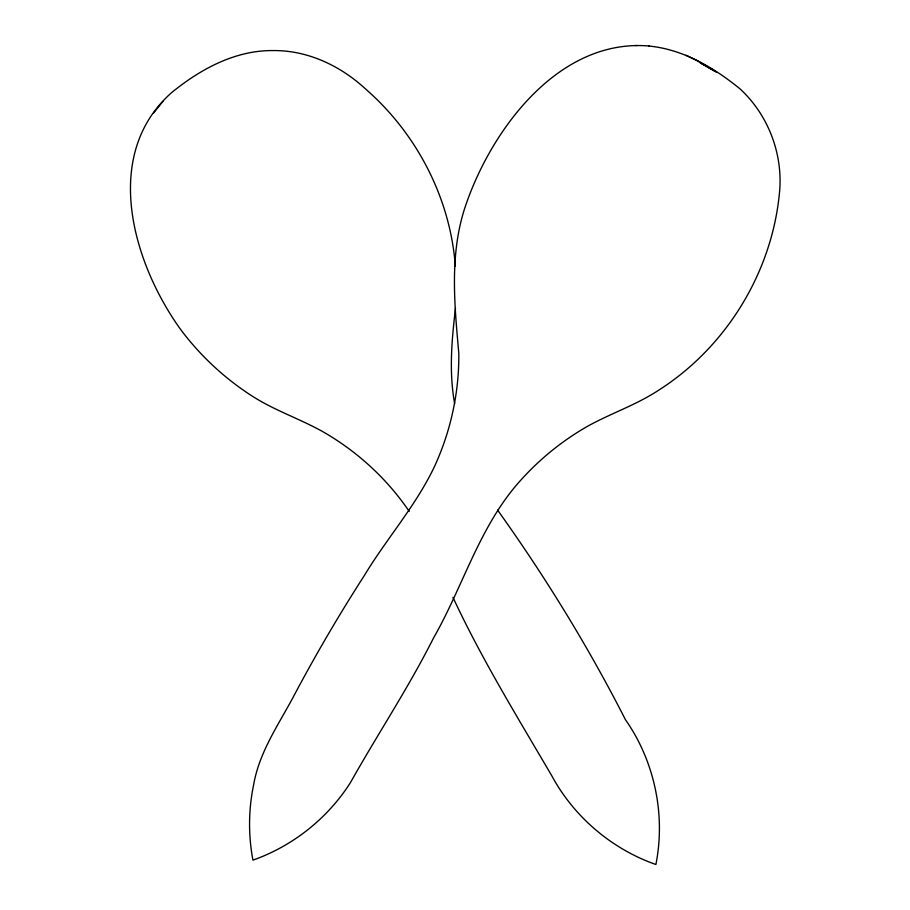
<?xml version="1.0" encoding="UTF-8"?>
<svg xmlns="http://www.w3.org/2000/svg" width="910" height="910" viewBox="0 0 910 910"><rect width="100%" height="100%" fill="white"/><g stroke="black" fill="none" stroke-linecap="round" stroke-linejoin="round"><path stroke-width="1.36" d="M455.478 308.479C451.747 340.01 448.858 372.076 454.659 403.574M455.353 266.414C450.416 198.517 416.939 133.725 365.706 89.112C340.499 65.747 307.432 50.05 272.625 50.573C234.917 50.312 200.086 69.353 171.592 92.638C100.782 155.314 133.122 263.923 181.033 330.023C200.211 355.526 223.78 377.57 250.512 394.997C273.137 409.955 299.094 418.429 322.686 431.59C357.027 451.246 386.977 478.614 409.204 511.386M162.947 101.351L153.54 113.09M649.376 46.035C559.912 38.209 493.265 127.161 466.728 202.407C449.074 251.171 454.352 303.053 458.811 353.444C459.175 392.13 450.882 430.794 434.741 465.954C416.188 505.437 386.784 538.333 364.341 575.529C338.873 615.08 315.099 655.712 293.111 697.299C278.028 725.429 259.259 752.422 253.674 784.579C248.464 809.399 248.202 835.209 252.935 860.132C292.895 846.038 327.771 818.272 350.486 782.52C377.639 734.177 408.442 687.835 433.422 638.206C463.759 585.289 480.093 523.762 522.465 478.341C541.12 457.923 562.915 440.44 586.893 426.653C610.473 413.459 636.42 404.95 659.045 389.958C726.43 346.858 772.044 272.181 779.495 192.522C783.271 154.2 768.233 114.728 739.83 88.714C713.667 67.442 682.762 49.174 648.546 46M635.76 45.5L636.727 45.545M698.266 61.209L686.004 55.237M714.532 70.969L699.085 62.017L716.693 72.152L701.007 63.188M497.622 510.123C545.226 576.747 588.247 646.669 625.42 719.651C654.552 761.238 665.802 814.7 655.883 864.5C611.918 849.121 574.176 817.055 551.972 776.116C517.608 717.353 481.72 659.181 452.941 597.301"/></g></svg>
